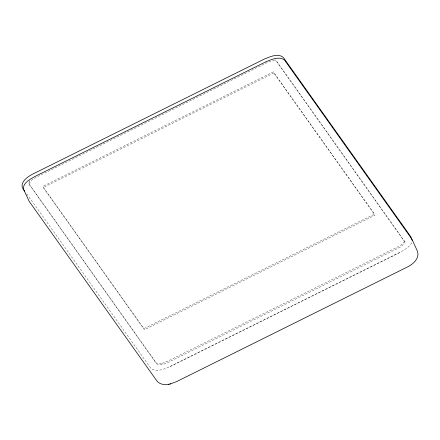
<?xml version="1.0" encoding="UTF-8"?>
<svg xmlns="http://www.w3.org/2000/svg" width="440" height="440" viewBox="0 0 440 440"><rect width="100%" height="100%" fill="white"/><g stroke="black" fill="none" stroke-linecap="round" stroke-linejoin="round"><path stroke-width="0.33" stroke-dasharray="2.2 1.65" d="M29.48 181.17C30.239 179.625 28.248 183.315 29.634 184.047C29.601 180.714 33.352 178.91 35.844 177.441L266.591 62.849C269.638 61.6 273.845 59.532 276.843 61.798L404.399 241.274L276.43 60.907L274.709 59.851M411.763 242.743C409.36 247.044 404.943 249.733 400.702 251.972L169.961 366.57C164.323 368.874 156.541 372.691 150.997 368.506L26.835 193.93M170.005 366.663L400.747 252.065M162.212 363.292L167.073 361.482L397.815 246.89C400.702 245.366 404.349 243.023 404.635 240.405C406.725 242.132 401.252 247.077 398.338 248.094L167.59 362.687C164.329 364.023 159.814 366.234 156.602 363.809L28.661 183.48L156.139 362.852L158.153 363.709L162.245 363.281M273.367 71.891L42.757 186.417L144.408 329.731L375.018 215.204L273.367 71.891M273.867 72.974L43.258 187.506L143.907 328.647L374.517 214.115L273.867 72.974"/><path stroke-width="0.66" d="M412.319 240.664L410.674 236.528L283.333 57.475C278.036 52.794 269.786 56.919 264.264 59.103L33.517 173.701C27.396 176.638 17.078 183.909 24.844 191.136M170.489 383.884L176.545 381.629L407.292 267.036C413.138 264.308 420.057 258.137 417.362 251.009L411.851 239.074L284.51 60.022C278.96 55.836 271.178 59.653 265.54 61.958L34.799 176.556C30.195 179.273 23.249 182.606 23.309 188.766L29.211 201.405L156.552 380.457C159.577 384.918 165.748 385.226 170.489 383.884L170.148 383.961M168.608 384.291L169.043 384.192"/></g></svg>
